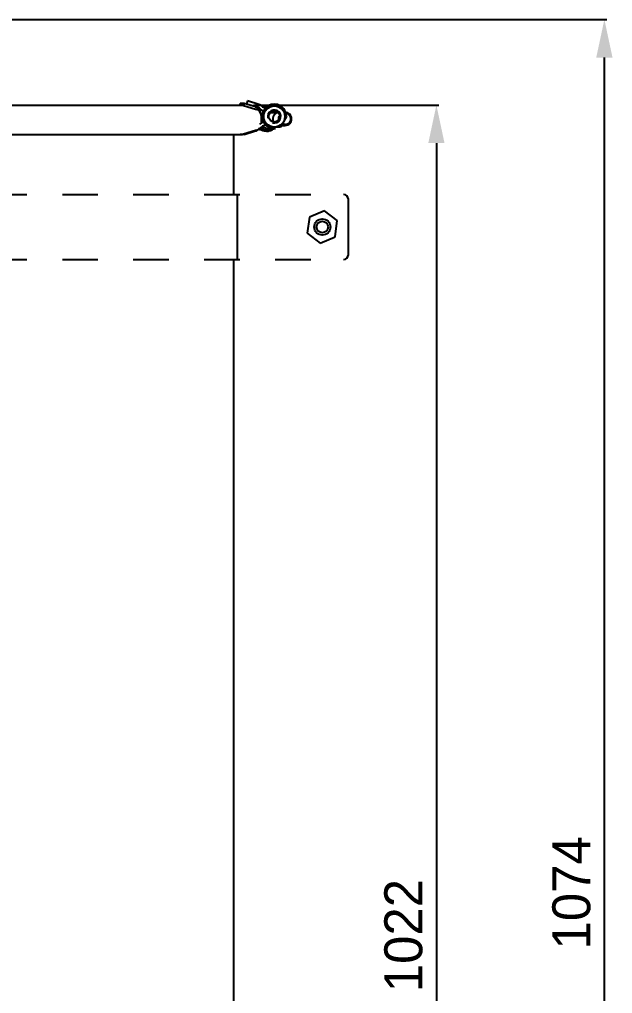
# Model space of a CAD drawing. Header units: millimetres. Extents: x 395 to 3386, y 0 to 2798.
# Drawn here: x 1377 to 1741, y 684 to 1282 of the extents above; entities that cross this region are included whole.
import ezdxf

# ---------------------------------------------------------------- set-up
doc = ezdxf.new("R2010")
doc.units = ezdxf.units.MM
doc.header["$LTSCALE"] = 217.8
doc.header["$PDMODE"] = 3
doc.header["$PDSIZE"] = 8
doc.linetypes.add('DOT', pattern=[0.2, 0.1, -0.1])
doc.layers.get('0').update_dxf_attribs({"linetype": 'CONTINUOUS'})
doc.layers.get('Defpoints').update_dxf_attribs({"linetype": 'CONTINUOUS'})
doc.layers.add('00_BUW_DATUM', color=7, linetype='CONTINUOUS')
doc.layers.add('02___PRT_ALL_AXES', color=7, linetype='CONTINUOUS')
doc.styles.get("Standard").update_dxf_attribs({"font": 'taile.ttf'})
doc.dimstyles.new('DIMSTYLE_4', dxfattribs={"dimtxt": 23.333333, "dimasz": 23.333333, "dimexe": 1.5, "dimexo": 1, "dimgap": 0.875, "dimtad": 1, "dimdec": 0, "dimdsep": 46, "dimtxsty": 'Standard', "dimblk": '_FILLED', "dimblk1": '_FILLED', "dimblk2": '_FILLED', "dimcen": 0.09, "dimazin": 2, "dimtp": 0.01, "dimtm": 0.01, "dimtfac": 1, "dimtdec": 0, "dimtofl": 0, "dimtmove": 0, "dimatfit": 3, "dimldrblk": '_FILLED', "dimfxl": 1, "dimtolj": 1, "dimarcsym": 0})

# ---------------------------------------------------------------- blocks, each defined once
blk = doc.blocks.new('_FILLED')
at = {"color": 0, "linetype": 'ByBlock'}
blk.add_solid([(0, 0), (-1, 0.214), (-1, -0.214)], dxfattribs=at)
blk = doc.blocks.new('*D120')
at = {"color": 0, "linetype": 'Continuous', "lineweight": -2}
for p, q in [((1215.73, 1281.82), (1737.53, 1281.82)), ((1736.03, 230.85), (1736.03, 1258.49)), ((1401.94, 207.52), (1737.53, 207.52))]:
    blk.add_line(p, q, dxfattribs=at)
at = {"layer": 'Defpoints', "color": 0}
for p in [(1214.73, 1281.82), (1736.03, 1281.82), (1400.94, 207.52)]:
    blk.add_point(p, dxfattribs=at)
at = {"color": 0, "linetype": 'ByBlock', "lineweight": -2, "xscale": 23.3333333333, "yscale": 23.3333333333, "zscale": 23.3333333333}
for p, rotation in [((1736.03, 1281.82), 90), ((1736.03, 207.52), 270)]:
    blk.add_blockref('_FILLED', p, dxfattribs=dict(at, rotation=rotation))
at = {"color": 0, "insert": (1704.05, 746.05), "char_height": 23.333, "attachment_point": 2, "rotation": 90, "line_spacing_factor": 0.9}
blk.add_mtext('\\A1;1074', dxfattribs=at)
blk = doc.blocks.new('*D121')
at = {"color": 0, "linetype": 'Continuous', "lineweight": -2}
for p, q in [((1520.62, 1229.29), (1634.41, 1229.29)), ((1632.91, 1205.96), (1632.91, 230.85)), ((1401.94, 207.52), (1634.41, 207.52))]:
    blk.add_line(p, q, dxfattribs=at)
at = {"layer": 'Defpoints', "color": 0}
for p in [(1519.62, 1229.29), (1400.94, 207.52), (1632.91, 207.52)]:
    blk.add_point(p, dxfattribs=at)
at = {"color": 0, "linetype": 'ByBlock', "lineweight": -2, "xscale": 23.3333333333, "yscale": 23.3333333333, "zscale": 23.3333333333}
for p, rotation in [((1632.91, 1229.29), 89.99999999999999), ((1632.91, 207.52), 270)]:
    blk.add_blockref('_FILLED', p, dxfattribs=dict(at, rotation=rotation))
at = {"color": 0, "insert": (1600.92, 719.83), "char_height": 23.333, "attachment_point": 2, "rotation": 90, "line_spacing_factor": 0.9}
blk.add_mtext('\\A1;1022', dxfattribs=at)

msp = doc.modelspace()

# ---------------------------------------------------------------- linework, layer by layer
at = {"linetype": 'Continuous'}
for p, q in [((1516.9458, 1231.8239), (1516.3711, 1229.9083)), ((1523.9699, 1229.7166), (1516.9458, 1231.8239)), ((1512.3713, 1230.3239), (1512.0657, 1229.2895)), ((1514.8964, 1230.3239), (1512.3713, 1230.3239)), ((1514.8964, 1230.3239), (1514.5381, 1229.1115)), ((1521.8137, 1228.2166), (1514.8964, 1230.3239)), ((1523.3951, 1227.801), (1516.3711, 1229.9083)), ((1525.201, 1223.9892), (1526.0586, 1223.9892)), ((1531.0653, 1224.8196), (1535.6739, 1224.8196)), ((1539.4318, 1224.8196), (1540.1113, 1224.8196)), ((1514.8964, 1211.3153), (1521.8137, 1213.4226)), ((1524.5372, 1214.3196), (1524.5309, 1214.3307)), ((1524.5498, 1214.3196), (1524.5372, 1214.3196)), ((1526.6579, 1215.6463), (1526.4803, 1215.65)), ((1528.5455, 1214.3196), (1531.0705, 1214.3196)), ((1538.4674, 1216.8196), (1540.1113, 1216.8196)), ((1512.3713, 1211.3153), (1512.3612, 1211.3497)), ((1514.8964, 1211.3153), (1512.3713, 1211.3153)), ((1514.8964, 1211.3153), (1514.8091, 1211.6106)), ((1510.841, 1134.5196), (1510.841, 1174.5196)), ((1578.8724, 1137.5196), (1578.8724, 1171.5196)), ((1554.9036, 1160.5574), (1553.6605, 1150.6349)), ((1564.1182, 1164.4421), (1554.9036, 1160.5574)), ((1572.0897, 1158.4043), (1564.1182, 1164.4421)), ((1570.8467, 1148.4819), (1572.0897, 1158.4043)), ((1553.6605, 1150.6349), (1561.632, 1144.5972)), ((1561.632, 1144.5972), (1570.8467, 1148.4819))]:
    msp.add_line(p, q, dxfattribs=at)
at = {"linetype": 'DOT'}
for p, q in [((749.8719, 1174.5196), (1575.8724, 1174.5196)), ((749.8719, 1134.5196), (1575.8724, 1134.5196))]:
    msp.add_line(p, q, dxfattribs=at)
at = {"linetype": 'Continuous'}
for centre, radius in [((1562.8753, 1154.5196), 5), ((1562.8757, 1154.5196), 3.5)]:
    msp.add_circle(centre, radius, dxfattribs=at)
for centre, radius, start, end in [((1522.8204, 1225.8853), 2, 45.7058519, 73.3), ((1522.8204, 1225.8853), 4, 45.7058519, 73.3), ((1528.7074, 1231.9192), 6.43, 225.7058519, 252.0679639), ((1524.0456, 1227.9507), 1.9606, 299.6327015, 302.861906), ((1528.5687, 1220.949), 6.3749, 120.453487, 122.8628118), ((1528.7074, 1231.9192), 4.43, 225.7058519, 260.7225793), ((1533.3696, 1222.3196), 4, 255, 195), ((1526.4807, 1230.238), 6.2488, 257.740627, 266.1581735), ((1520.6687, 1217.1735), 3.9218, 286.9744933, 300.3615342), ((1520.6471, 1217.2035), 3.9585, 300.4121567, 313.7125926), ((1522.8204, 1218.7539), 4, 286.7, 314.2941481), ((1528.7074, 1212.72), 6.43, 107.9362973, 134.2941481), ((1524.0456, 1213.6886), 1.9606, 57.1380982, 60.3660516), ((1528.7074, 1212.72), 4.43, 99.271476, 134.2941481), ((1575.8724, 1171.5196), 3, 0, 90), ((1575.8724, 1137.5196), 3, 270, 0)]:
    msp.add_arc(centre, radius, start, end, dxfattribs=at)
for points, knots in [([(1521.8137, 1228.2166), (1522.1162, 1228.1244), (1522.7017, 1227.8648), (1523.2073, 1227.4716), (1523.4326, 1227.2484)], [0, 0, 0, 0, 0.49919588, 1, 1, 1, 1]), ([(1523.4326, 1227.2484), (1523.799, 1226.8854), (1524.666, 1226.2858), (1525.6896, 1226.0313), (1526.2022, 1225.9982)], [0, 0, 0, 0, 0.50098072, 1, 1, 1, 1]), ([(1535.7325, 1224.7626), (1535.6582, 1224.7414), (1535.5467, 1224.7096), (1535.398, 1224.6672), (1535.2865, 1224.6355), (1535.1936, 1224.609), (1535.1193, 1224.5878), (1535.0635, 1224.5719), (1535.0171, 1224.5587), (1534.9846, 1224.5494), (1534.966, 1224.5441), (1534.9521, 1224.5399), (1534.9402, 1224.5373), (1534.9318, 1224.5323), (1534.919, 1224.5256), (1534.8912, 1224.5107), (1534.8485, 1224.488), (1534.7972, 1224.4607), (1534.7288, 1224.4243), (1534.6434, 1224.3788), (1534.5408, 1224.3241), (1534.4554, 1224.2786), (1534.387, 1224.2422), (1534.3357, 1224.2149), (1534.293, 1224.1921), (1534.2588, 1224.1739), (1534.2375, 1224.1625), (1534.2203, 1224.1534), (1534.2076, 1224.1465), (1534.1969, 1224.1365), (1534.1819, 1224.1242), (1534.1634, 1224.1084), (1534.1336, 1224.0835), (1534.0965, 1224.0521), (1534.0371, 1224.0021), (1533.9628, 1223.9395), (1533.8737, 1223.8644), (1533.7994, 1223.8019), (1533.74, 1223.7518), (1533.6954, 1223.7143), (1533.6583, 1223.683), (1533.6286, 1223.658), (1533.61, 1223.6423), (1533.5951, 1223.6298), (1533.586, 1223.6219), (1533.5783, 1223.6159), (1533.572, 1223.6085), (1533.5617, 1223.5949), (1533.5467, 1223.5757), (1533.5228, 1223.5449), (1533.4928, 1223.5065), (1533.445, 1223.445), (1533.3851, 1223.3681), (1533.3133, 1223.2759), (1533.2535, 1223.199), (1533.2056, 1223.1375), (1533.1697, 1223.0913), (1533.1338, 1223.0452), (1533.104, 1223.0067), (1533.0828, 1222.9799), (1533.0727, 1222.9663), (1533.0662, 1222.9589), (1533.0622, 1222.9499), (1533.0567, 1222.939), (1533.0482, 1222.9215), (1533.0375, 1222.8995), (1533.0246, 1222.8732), (1533.0075, 1222.838), (1532.9776, 1222.7765), (1532.9348, 1222.6887), (1532.8834, 1222.5833), (1532.8321, 1222.4779), (1532.7893, 1222.39), (1532.7594, 1222.3286), (1532.7422, 1222.2934), (1532.7294, 1222.2671), (1532.7187, 1222.2451), (1532.7101, 1222.2276), (1532.7049, 1222.2165), (1532.7003, 1222.2078), (1532.6985, 1222.1982), (1532.694, 1222.1817), (1532.6859, 1222.1483), (1532.6738, 1222.1009), (1532.6595, 1222.0439), (1532.6452, 1221.987), (1532.6261, 1221.911), (1532.6022, 1221.816), (1532.5736, 1221.7021), (1532.5497, 1221.6072), (1532.5306, 1221.5312), (1532.5187, 1221.4837), (1532.5091, 1221.4457), (1532.5033, 1221.422), (1532.4989, 1221.4054), (1532.4969, 1221.3958), (1532.4969, 1221.386), (1532.4962, 1221.3738), (1532.4955, 1221.3542), (1532.4945, 1221.3297), (1532.4929, 1221.2906), (1532.491, 1221.2416), (1532.4886, 1221.1828), (1532.4855, 1221.1045), (1532.4816, 1221.0066), (1532.4769, 1220.8891), (1532.473, 1220.7912), (1532.4699, 1220.7129), (1532.4679, 1220.6639), (1532.4664, 1220.6247), (1532.4653, 1220.6002), (1532.4648, 1220.5807), (1532.4634, 1220.5659), (1532.4658, 1220.5514), (1532.4691, 1220.5321), (1532.4731, 1220.508), (1532.4796, 1220.4693), (1532.4877, 1220.421), (1532.4974, 1220.3631), (1532.5104, 1220.2858), (1532.5267, 1220.1892), (1532.5461, 1220.0733), (1532.5624, 1219.9767), (1532.5754, 1219.8994), (1532.5851, 1219.8414), (1532.5933, 1219.7932), (1532.5984, 1219.7617), (1532.601, 1219.7473), (1532.6022, 1219.7375), (1532.6074, 1219.7261), (1532.6126, 1219.7122), (1532.62, 1219.6938), (1532.6326, 1219.6615), (1532.6508, 1219.6153), (1532.6726, 1219.5599), (1532.7016, 1219.4861), (1532.7379, 1219.3937), (1532.7815, 1219.283), (1532.8396, 1219.1353), (1532.8832, 1219.0245), (1532.9122, 1218.9506)], [0, 0, 0, 0, 0.03125, 0.046875, 0.0625, 0.078125, 0.0859375, 0.09375, 0.1015625, 0.10546875, 0.10742188, 0.109375, 0.11132812, 0.11230469, 0.11328125, 0.1171875, 0.125, 0.1328125, 0.140625, 0.15625, 0.171875, 0.1875, 0.1953125, 0.203125, 0.2109375, 0.21484375, 0.21875, 0.22070312, 0.22265625, 0.22460938, 0.2265625, 0.23046875, 0.234375, 0.2421875, 0.25, 0.265625, 0.28125, 0.296875, 0.3046875, 0.3125, 0.3203125, 0.32421875, 0.328125, 0.33007812, 0.33203125, 0.33300781, 0.33398438, 0.3359375, 0.33984375, 0.34375, 0.3515625, 0.359375, 0.375, 0.390625, 0.40625, 0.4140625, 0.421875, 0.4296875, 0.4375, 0.44140625, 0.44335938, 0.44433594, 0.4453125, 0.44726562, 0.44921875, 0.453125, 0.45703125, 0.4609375, 0.46875, 0.484375, 0.5, 0.515625, 0.53125, 0.5390625, 0.54296875, 0.546875, 0.55078125, 0.55273438, 0.5546875, 0.55566406, 0.55664062, 0.55859375, 0.5625, 0.5703125, 0.578125, 0.5859375, 0.59375, 0.609375, 0.625, 0.640625, 0.6484375, 0.65625, 0.66015625, 0.6640625, 0.66601562, 0.66699219, 0.66796875, 0.66992188, 0.671875, 0.67578125, 0.6796875, 0.6875, 0.6953125, 0.703125, 0.71875, 0.734375, 0.75, 0.7578125, 0.765625, 0.76953125, 0.7734375, 0.77539062, 0.77734375, 0.77929688, 0.78125, 0.78515625, 0.7890625, 0.796875, 0.8046875, 0.8125, 0.828125, 0.84375, 0.859375, 0.8671875, 0.875, 0.8828125, 0.88671875, 0.88769531, 0.88867188, 0.890625, 0.89257812, 0.89453125, 0.8984375, 0.90625, 0.9140625, 0.921875, 0.9375, 0.953125, 0.96875, 1, 1, 1, 1]), ([(1540.2155, 1224.2195), (1540.1454, 1224.2188), (1540.0401, 1224.2166), (1539.918, 1224.2062), (1539.8479, 1224.199), (1539.8118, 1224.1946), (1539.7939, 1224.1925)], [0, 0, 0, 0, 0.5, 0.75, 0.875, 1, 1, 1, 1]), ([(1540.2155, 1217.4195), (1540.2697, 1217.4249), (1540.3781, 1217.4357), (1540.5136, 1217.4492), (1540.622, 1217.46), (1540.6897, 1217.4668), (1540.7439, 1217.4722), (1540.7846, 1217.4762), (1540.8185, 1217.4796), (1540.8422, 1217.4819), (1540.8557, 1217.4834), (1540.866, 1217.4837), (1540.8756, 1217.4874), (1540.8887, 1217.4912), (1540.9115, 1217.4983), (1540.9441, 1217.5083), (1540.9832, 1217.5203), (1541.0353, 1217.5362), (1541.1005, 1217.5562), (1541.1787, 1217.5802), (1541.2569, 1217.6042), (1541.322, 1217.6241), (1541.3742, 1217.6401), (1541.4133, 1217.6521), (1541.4458, 1217.6622), (1541.4687, 1217.669), (1541.4816, 1217.6732), (1541.4917, 1217.6756), (1541.5004, 1217.6811), (1541.5125, 1217.6874), (1541.5335, 1217.6989), (1541.5636, 1217.715), (1541.5997, 1217.7345), (1541.6477, 1217.7605), (1541.7078, 1217.7929), (1541.78, 1217.8319), (1541.8521, 1217.8708), (1541.9122, 1217.9032), (1541.9603, 1217.9292), (1541.9964, 1217.9487), (1542.0264, 1217.965), (1542.0475, 1217.9762), (1542.0594, 1217.9829), (1542.0687, 1217.9871), (1542.0764, 1217.9944), (1542.0873, 1218.0031), (1542.106, 1218.0189), (1542.1328, 1218.0411), (1542.165, 1218.0678), (1542.2079, 1218.1035), (1542.2615, 1218.148), (1542.3258, 1218.2015), (1542.3901, 1218.255), (1542.4438, 1218.2995), (1542.4866, 1218.3352), (1542.5188, 1218.3619), (1542.5456, 1218.3842), (1542.5645, 1218.3997), (1542.575, 1218.4088), (1542.5836, 1218.415), (1542.5895, 1218.4235), (1542.5983, 1218.434), (1542.6134, 1218.4528), (1542.635, 1218.4795), (1542.6609, 1218.5115), (1542.6955, 1218.5543), (1542.7387, 1218.6077), (1542.7905, 1218.6718), (1542.8424, 1218.7359), (1542.8856, 1218.7893), (1542.9202, 1218.832), (1542.9461, 1218.864), (1542.9676, 1218.8908), (1542.9829, 1218.9094), (1542.9913, 1218.9202), (1542.9984, 1218.9278), (1543.0026, 1218.9374), (1543.0093, 1218.9494), (1543.0204, 1218.9708), (1543.0366, 1219.0012), (1543.0558, 1219.0378), (1543.0816, 1219.0865), (1543.1137, 1219.1474), (1543.1523, 1219.2205), (1543.1909, 1219.2936), (1543.2231, 1219.3546), (1543.2488, 1219.4033), (1543.2682, 1219.4398), (1543.2842, 1219.4703), (1543.2956, 1219.4916), (1543.3018, 1219.5039), (1543.3073, 1219.5127), (1543.3096, 1219.5229), (1543.3138, 1219.536), (1543.3206, 1219.5592), (1543.3306, 1219.5923), (1543.3426, 1219.6319), (1543.3585, 1219.6848), (1543.3784, 1219.7509), (1543.4023, 1219.8302), (1543.4262, 1219.9095), (1543.4461, 1219.9756), (1543.462, 1220.0285), (1543.4739, 1220.0682), (1543.4838, 1220.1013), (1543.4909, 1220.1244), (1543.4947, 1220.1376), (1543.4984, 1220.1473), (1543.4987, 1220.1581), (1543.5003, 1220.172), (1543.5026, 1220.1965), (1543.5061, 1220.2315), (1543.5102, 1220.2735), (1543.5157, 1220.3295), (1543.5226, 1220.3995), (1543.5308, 1220.4835), (1543.5391, 1220.5675), (1543.546, 1220.6375), (1543.5515, 1220.6935), (1543.5556, 1220.7355), (1543.559, 1220.7705), (1543.5615, 1220.7951), (1543.5627, 1220.809), (1543.5644, 1220.8196), (1543.5627, 1220.8299), (1543.5616, 1220.8436), (1543.5592, 1220.8677), (1543.5559, 1220.9021), (1543.5519, 1220.9434), (1543.5466, 1220.9984), (1543.54, 1221.0672), (1543.532, 1221.1497), (1543.524, 1221.2323), (1543.5174, 1221.3011), (1543.512, 1221.3561), (1543.5081, 1221.3974), (1543.5047, 1221.4318), (1543.5025, 1221.4559), (1543.5009, 1221.4696), (1543.5007, 1221.4801), (1543.497, 1221.4898), (1543.4933, 1221.5031), (1543.4863, 1221.5263), (1543.4765, 1221.5594), (1543.4647, 1221.5991), (1543.4489, 1221.652), (1543.4293, 1221.7182), (1543.4057, 1221.7976), (1543.382, 1221.877), (1543.3624, 1221.9431), (1543.3466, 1221.9961), (1543.3348, 1222.0358), (1543.3249, 1222.0688), (1543.3182, 1222.0921), (1543.314, 1222.1052), (1543.3117, 1222.1154), (1543.3063, 1222.1243), (1543.3001, 1222.1366), (1543.2888, 1222.1579), (1543.2729, 1222.1884), (1543.2537, 1222.225), (1543.2281, 1222.2739), (1543.1962, 1222.3349), (1543.1578, 1222.4081), (1543.1195, 1222.4814), (1543.0875, 1222.5424), (1543.0619, 1222.5912), (1543.0428, 1222.6279), (1543.0267, 1222.6583), (1543.0157, 1222.6798), (1543.0091, 1222.6919), (1543.0049, 1222.7014), (1542.9977, 1222.7092), (1542.9891, 1222.7202), (1542.9737, 1222.7392), (1542.9518, 1222.7664), (1542.9254, 1222.7991), (1542.8903, 1222.8426), (1542.8465, 1222.8971), (1542.7938, 1222.9624), (1542.7411, 1223.0277), (1542.6973, 1223.0822), (1542.6621, 1223.1257), (1542.6358, 1223.1584), (1542.6138, 1223.1856), (1542.5986, 1223.2047), (1542.5896, 1223.2154), (1542.5835, 1223.2242), (1542.5752, 1223.2302), (1542.5648, 1223.2391), (1542.5463, 1223.2544), (1542.5201, 1223.2764), (1542.4885, 1223.3027), (1542.4464, 1223.3378), (1542.3938, 1223.3817), (1542.3307, 1223.4343), (1542.2676, 1223.487), (1542.215, 1223.5308), (1542.1729, 1223.5659), (1542.1413, 1223.5923), (1542.115, 1223.6141), (1542.0967, 1223.6296), (1542.086, 1223.6382), (1542.0785, 1223.6454), (1542.0691, 1223.6497), (1542.0572, 1223.6564), (1542.0362, 1223.6677), (1542.0062, 1223.6841), (1541.9702, 1223.7037), (1541.9222, 1223.7298), (1541.8622, 1223.7625), (1541.7902, 1223.8017), (1541.7182, 1223.8409), (1541.6583, 1223.8735), (1541.6103, 1223.8997), (1541.5743, 1223.9193), (1541.5442, 1223.9355), (1541.5233, 1223.9471), (1541.5112, 1223.9534), (1541.5025, 1223.959), (1541.4925, 1223.9614), (1541.4795, 1223.9656), (1541.4567, 1223.9726), (1541.4242, 1223.9827), (1541.3851, 1223.9948), (1541.333, 1224.011), (1541.2679, 1224.0312), (1541.1898, 1224.0555), (1541.1117, 1224.0797), (1541.0466, 1224.0999), (1540.9945, 1224.1161), (1540.9555, 1224.1282), (1540.9229, 1224.1383), (1540.9002, 1224.1455), (1540.8871, 1224.1493), (1540.8775, 1224.153), (1540.867, 1224.1534), (1540.8532, 1224.155), (1540.8291, 1224.1573), (1540.7946, 1224.1609), (1540.7533, 1224.165), (1540.6981, 1224.1706), (1540.6292, 1224.1776), (1540.5189, 1224.1888), (1540.381, 1224.2028), (1540.2707, 1224.214), (1540.2155, 1224.2195)], [0, 0, 0, 0, 0.015625, 0.03125, 0.0390625, 0.046875, 0.05078125, 0.0546875, 0.05859375, 0.06054688, 0.06152344, 0.0625, 0.06347656, 0.06445312, 0.06640625, 0.0703125, 0.07421875, 0.078125, 0.0859375, 0.09375, 0.1015625, 0.109375, 0.11328125, 0.1171875, 0.12109375, 0.12304688, 0.12402344, 0.125, 0.12597656, 0.12695312, 0.12890625, 0.1328125, 0.13671875, 0.140625, 0.1484375, 0.15625, 0.1640625, 0.171875, 0.17578125, 0.1796875, 0.18359375, 0.18554688, 0.18652344, 0.1875, 0.18847656, 0.18945312, 0.19140625, 0.1953125, 0.19921875, 0.203125, 0.2109375, 0.21875, 0.2265625, 0.234375, 0.23828125, 0.2421875, 0.24609375, 0.24804688, 0.24902344, 0.25, 0.25097656, 0.25195312, 0.25390625, 0.2578125, 0.26171875, 0.265625, 0.2734375, 0.28125, 0.2890625, 0.296875, 0.30078125, 0.3046875, 0.30859375, 0.31054688, 0.31152344, 0.3125, 0.31347656, 0.31445312, 0.31640625, 0.3203125, 0.32421875, 0.328125, 0.3359375, 0.34375, 0.3515625, 0.359375, 0.36328125, 0.3671875, 0.37109375, 0.37304688, 0.37402344, 0.375, 0.37597656, 0.37695312, 0.37890625, 0.3828125, 0.38671875, 0.390625, 0.3984375, 0.40625, 0.4140625, 0.421875, 0.42578125, 0.4296875, 0.43359375, 0.43554688, 0.43652344, 0.4375, 0.43847656, 0.43945312, 0.44140625, 0.4453125, 0.44921875, 0.453125, 0.4609375, 0.46875, 0.4765625, 0.484375, 0.48828125, 0.4921875, 0.49609375, 0.49804688, 0.49902344, 0.5, 0.50097656, 0.50195312, 0.50390625, 0.5078125, 0.51171875, 0.515625, 0.5234375, 0.53125, 0.5390625, 0.546875, 0.55078125, 0.5546875, 0.55859375, 0.56054688, 0.56152344, 0.5625, 0.56347656, 0.56445312, 0.56640625, 0.5703125, 0.57421875, 0.578125, 0.5859375, 0.59375, 0.6015625, 0.609375, 0.61328125, 0.6171875, 0.62109375, 0.62304688, 0.62402344, 0.625, 0.62597656, 0.62695312, 0.62890625, 0.6328125, 0.63671875, 0.640625, 0.6484375, 0.65625, 0.6640625, 0.671875, 0.67578125, 0.6796875, 0.68359375, 0.68554688, 0.68652344, 0.6875, 0.68847656, 0.68945312, 0.69140625, 0.6953125, 0.69921875, 0.703125, 0.7109375, 0.71875, 0.7265625, 0.734375, 0.73828125, 0.7421875, 0.74609375, 0.74804688, 0.74902344, 0.75, 0.75097656, 0.75195312, 0.75390625, 0.7578125, 0.76171875, 0.765625, 0.7734375, 0.78125, 0.7890625, 0.796875, 0.80078125, 0.8046875, 0.80859375, 0.81054688, 0.81152344, 0.8125, 0.81347656, 0.81445312, 0.81640625, 0.8203125, 0.82421875, 0.828125, 0.8359375, 0.84375, 0.8515625, 0.859375, 0.86328125, 0.8671875, 0.87109375, 0.87304688, 0.87402344, 0.875, 0.87597656, 0.87695312, 0.87890625, 0.8828125, 0.88671875, 0.890625, 0.8984375, 0.90625, 0.9140625, 0.921875, 0.92578125, 0.9296875, 0.93359375, 0.93554688, 0.93652344, 0.9375, 0.93847656, 0.93945312, 0.94140625, 0.9453125, 0.94921875, 0.953125, 0.9609375, 0.96875, 0.984375, 1, 1, 1, 1]), ([(1525.1095, 1215.3355), (1525.6168, 1215.0077), (1526.7296, 1214.4947), (1527.9426, 1214.3197), (1528.5452, 1214.3196)], [0, 0, 0, 0, 0.50058524, 1, 1, 1, 1]), ([(1527.6345, 1215.3354), (1527.5618, 1215.3824), (1527.2611, 1215.55), (1526.9151, 1215.6356), (1526.6579, 1215.6463)], [0, 0, 0, 0, 0.25156047, 1, 1, 1, 1]), ([(1531.0705, 1214.3196), (1530.4679, 1214.3196), (1529.2548, 1214.4947), (1528.1419, 1215.0076), (1527.6345, 1215.3354)], [0, 0, 0, 0, 0.49941802, 1, 1, 1, 1]), ([(1533.534, 1214.8202), (1533.3397, 1214.7379), (1532.5494, 1214.4485), (1531.7006, 1214.3196), (1531.0705, 1214.3196)], [0, 0, 0, 0, 0.2508759, 1, 1, 1, 1]), ([(1538.3708, 1217.9821), (1538.4047, 1217.9616), (1538.4556, 1217.9309), (1538.5234, 1217.89), (1538.5658, 1217.8644), (1538.5996, 1217.8439), (1538.6209, 1217.8313), (1538.6376, 1217.8208), (1538.6558, 1217.8116), (1538.6883, 1217.7963), (1538.7345, 1217.7741), (1538.79, 1217.7476), (1538.8454, 1217.721), (1538.8917, 1217.699), (1538.924, 1217.6833), (1538.9426, 1217.6748), (1538.9621, 1217.6682), (1538.9861, 1217.6593), (1539.0439, 1217.6385), (1539.1112, 1217.614), (1539.1787, 1217.5896), (1539.2123, 1217.5773), (1539.2316, 1217.5705), (1539.2459, 1217.5648), (1539.261, 1217.5615), (1539.2807, 1217.5563), (1539.3155, 1217.5476), (1539.3849, 1217.5299), (1539.4543, 1217.5124), (1539.5138, 1217.4972), (1539.5386, 1217.4911), (1539.5584, 1217.4857), (1539.5786, 1217.4822), (1539.614, 1217.4771), (1539.6645, 1217.4694), (1539.7252, 1217.4603), (1539.7859, 1217.4511), (1539.8365, 1217.4437), (1539.8718, 1217.4381), (1539.8921, 1217.4354), (1539.9127, 1217.4348), (1539.9383, 1217.4333), (1539.9794, 1217.4314), (1540.0307, 1217.4288), (1540.1129, 1217.4247), (1540.1745, 1217.4216), (1540.2155, 1217.4195)], [0, 0, 0, 0, 0.0625, 0.09375, 0.125, 0.140625, 0.15625, 0.1640625, 0.171875, 0.1875, 0.21875, 0.25, 0.28125, 0.3125, 0.328125, 0.3359375, 0.34375, 0.359375, 0.375, 0.4375, 0.46875, 0.484375, 0.4921875, 0.5, 0.5078125, 0.515625, 0.53125, 0.5625, 0.625, 0.640625, 0.65625, 0.6640625, 0.671875, 0.6875, 0.71875, 0.75, 0.78125, 0.8125, 0.828125, 0.8359375, 0.84375, 0.859375, 0.875, 0.90625, 0.9375, 1, 1, 1, 1])]:
    msp.add_open_spline(points, degree=3, knots=knots, dxfattribs=at)
for points in [[(1533.1005, 1224.8198), (1532.6626, 1225.0489), (1532.1788, 1225.2054), (1531.6896, 1225.2755)], [(1526.4803, 1215.65), (1525.9602, 1215.6501), (1525.4318, 1215.5526), (1524.9458, 1215.3673)]]:
    msp.add_open_spline(points, degree=3, dxfattribs=at)
at = {"layer": '00_BUW_DATUM', "linetype": 'Continuous'}
for p, q in [((1524.2141, 1227.3196), (1523.7176, 1227.3196)), ((1525.864, 1222.3196), (1529.6168, 1228.8196)), ((1528.5473, 1228.3196), (1528.2347, 1228.3196)), ((1529.6168, 1228.8196), (1537.1224, 1228.8196)), ((1537.1224, 1228.8196), (1540.8751, 1222.3196)), ((1529.6168, 1215.8196), (1525.864, 1222.3196)), ((1540.8751, 1222.3196), (1537.1224, 1215.8196)), ((1523.6127, 1214.4874), (1523.7176, 1214.3196)), ((1524.5372, 1214.3196), (1523.7176, 1214.3196)), ((1528.5438, 1213.3196), (1528.2312, 1213.3196)), ((1537.1224, 1215.8196), (1529.6168, 1215.8196))]:
    msp.add_line(p, q, dxfattribs=at)
for radius in [6.5, 3.4]:
    msp.add_circle((1533.3696, 1222.3196), radius, dxfattribs=at)
for centre, radius, start, end in [((1625.3299, 1163.6617), 119.9058, 147.9337142, 148.0539356), ((1528.2748, 1220.9459), 7.3833, 122.1492763, 126.6281922), ((1528.5919, 1220.9396), 7.391, 123.8341814, 128.1138718), ((1533.3696, 1222.3196), 7.5, 120.0759953, 179.9206283), ((1528.2368, 1221.0118), 7.3079, 90.016261, 104.0379871), ((1528.5463, 1221.0361), 7.2835, 89.9925085, 105.8088514), ((1528.5455, 1221.0454), 7.2742, 87.5242289, 89.9858609), ((1533.3696, 1222.3196), 7.5, 60.0759502, 119.9207753), ((1533.3696, 1222.3196), 7.5, 19.3441895, 59.921085), ((1528.5992, 1220.8563), 4.1802, 131.4463232, 141.6292115), ((1533.3696, 1222.3196), 7.5, 180.075885, 239.921085), ((1540.1126, 1220.9278), 3.8917, 90.0181224, 99.5938132), ((1540.2163, 1220.9183), 3.3013, 90.0131275, 97.3302532), ((1528.2728, 1220.6905), 7.3797, 233.930026, 238.7391614), ((1528.2615, 1220.6724), 7.3584, 238.7417463, 239.7042305), ((1528.2608, 1220.6714), 7.3572, 239.7042332, 240.4687604), ((1533.3696, 1222.3196), 7.5, 240.0759502, 276.1694791)]:
    msp.add_arc(centre, radius, start, end, dxfattribs=at)
for points, knots in [([(1536.1911, 1220.4277), (1536.1505, 1220.8466), (1536.2005, 1221.7016), (1536.5123, 1222.4995), (1536.7244, 1222.8621)], [0, 0, 0, 0, 0.50049938, 1, 1, 1, 1]), ([(1540.1113, 1216.8196), (1540.624, 1216.8196), (1541.6629, 1217.0289), (1542.9723, 1217.921), (1543.8466, 1219.2522), (1544.1527, 1220.8195), (1543.8466, 1222.3869), (1542.9723, 1223.7181), (1541.6629, 1224.6102), (1540.624, 1224.8196), (1540.1113, 1224.8196)], [0, 0, 0, 0, 0.12411815, 0.24875036, 0.37411708, 0.50000003, 0.62588297, 0.75124968, 0.87588186, 1, 1, 1, 1]), ([(1540.2155, 1217.4195), (1540.6513, 1217.4195), (1541.5344, 1217.5975), (1542.6473, 1218.3558), (1543.3905, 1219.4873), (1543.6507, 1220.8195), (1543.3905, 1222.1518), (1542.6473, 1223.2833), (1541.5344, 1224.0416), (1540.6513, 1224.2195), (1540.2155, 1224.2195)], [0, 0, 0, 0, 0.12412083, 0.24875033, 0.37411775, 0.50000003, 0.6258823, 0.75124971, 0.87587918, 1, 1, 1, 1]), ([(1528.5438, 1213.3196), (1527.7465, 1213.3198), (1526.1384, 1213.5868), (1524.7052, 1214.3624), (1524.0724, 1214.8515)], [0, 0, 0, 0, 0.49925077, 1, 1, 1, 1]), ([(1528.2312, 1213.3196), (1527.6066, 1213.3198), (1526.351, 1213.4826), (1525.179, 1213.9615), (1524.6345, 1214.27)], [0, 0, 0, 0, 0.49952431, 1, 1, 1, 1]), ([(1528.5438, 1213.3196), (1529.2373, 1213.3195), (1530.6333, 1213.52), (1531.9146, 1214.1084), (1532.4992, 1214.4846)], [0, 0, 0, 0, 0.49942195, 1, 1, 1, 1]), ([(1540.1113, 1216.8196), (1539.5706, 1216.8196), (1538.8355, 1216.977), (1538.1976, 1217.3185), (1538.0434, 1217.4151)], [0, 0, 0, 0, 0.74831452, 1, 1, 1, 1]), ([(1540.2155, 1217.4195), (1539.8909, 1217.4195), (1539.2373, 1217.5167), (1538.641, 1217.801), (1538.3708, 1217.9822)], [0, 0, 0, 0, 0.49942699, 1, 1, 1, 1])]:
    msp.add_open_spline(points, degree=3, knots=knots, dxfattribs=at)
at = {"layer": '02___PRT_ALL_AXES', "linetype": 'Continuous'}
for p, q in [((862.7864, 1229.2895), (1513.9558, 1229.2895)), ((1513.9558, 1229.2895), (1522.5406, 1226.6649)), ((1525.3711, 1222.8397), (1525.3711, 1218.2165)), ((1522.5406, 1213.9743), (1513.9558, 1211.3497)), ((862.7864, 1211.3497), (1513.9558, 1211.3497)), ((1508.3711, 1211.3497), (1508.3711, 1174.5196)), ((1508.3711, 1134.5196), (1508.3711, 321.1895))]:
    msp.add_line(p, q, dxfattribs=at)
for centre, start, end in [((1521.3711, 1222.8397), 0, 73), ((1521.3711, 1217.7995), 287, 315.8927348)]:
    msp.add_arc(centre, 4, start, end, dxfattribs=at)

# ---------------------------------------------------------------- dimensions: what is measured, and where the dimension line sits
at = {"linetype": 'Continuous'}
for base, p1, p2, angle, picture, middle in [((1736.0349, 1281.8196), (1400.9404, 207.5196), (1214.7283, 1281.8196), 90, '*D120', (1736.0349, 746.0452)), ((1632.9096, 207.5196), (1519.6225, 1229.2895), (1400.9404, 207.5196), 270, '*D121', (1632.9096, 719.8256))]:
    dim = msp.add_linear_dim(base=base, p1=p1, p2=p2, angle=angle, dimstyle='DIMSTYLE_4', dxfattribs=at)
    dim.commit()
    dim.dimension.update_dxf_attribs({"geometry": picture, "text_midpoint": middle, "dimtype": 160})

doc.saveas('drawing.dxf')
